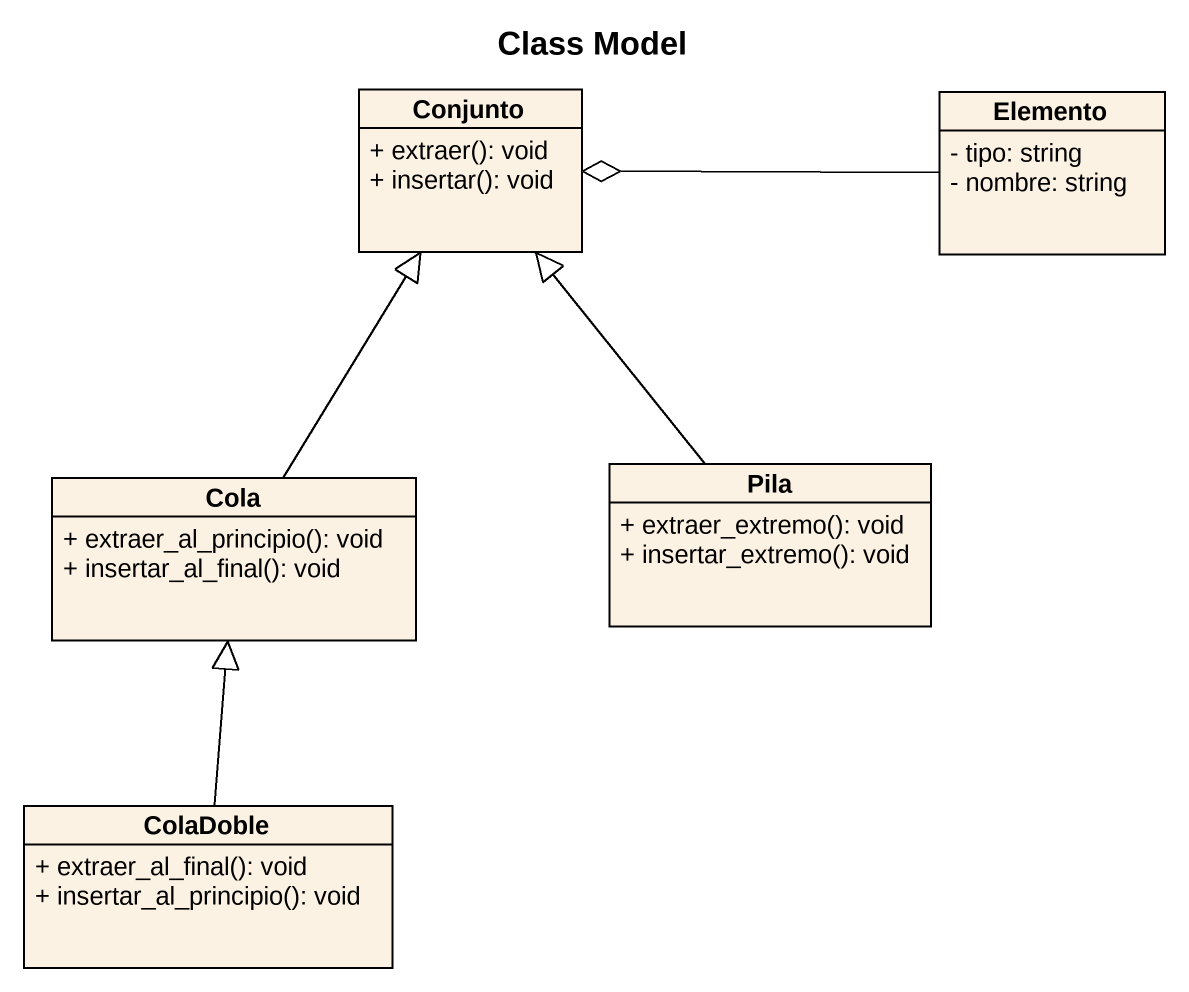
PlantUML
@startuml
title Class Model
hide circle
hide empty members
skinparam classAttributeIconSize 0
class Conjunto {
  + extraer(): void
  + insertar(): void
}
class Elemento {
  - tipo: string
  - nombre: string
}
class Cola {
  + extraer_al_principio(): void
  + insertar_al_final(): void
}
class Pila {
  + extraer_extremo(): void
  + insertar_extremo(): void
}
class ColaDoble {
  + extraer_al_final(): void
  + insertar_al_principio(): void
}
Elemento -left-o Conjunto
Cola -up-|> Conjunto
Pila -up-|> Conjunto
ColaDoble -up-|> Cola
@enduml
